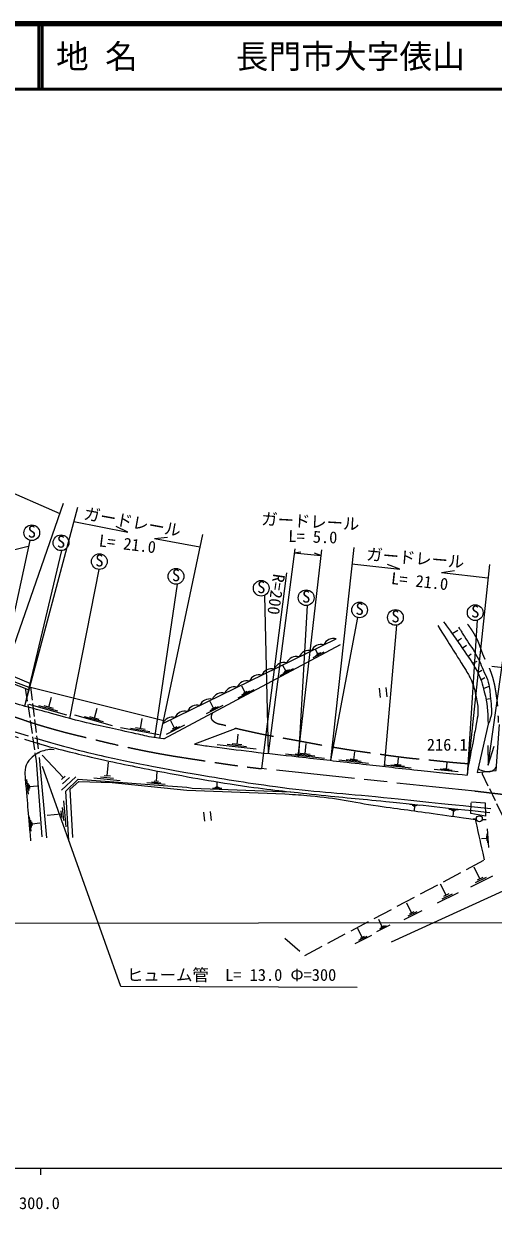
# Model space of a CAD drawing. Units: millimetres, scale not verified. Extents: x 40000 to 680000, y 20000 to 380000.
# Drawn here: x 365450 to 437170, y 198715 to 380000 of the extents above; entities that cross this region are included whole.
import ezdxf
from ezdxf.enums import TextEntityAlignment as Align

# ---------------------------------------------------------------- set-up
doc = ezdxf.new("R2010")
doc.units = ezdxf.units.MM
doc.header["$LTSCALE"] = 1000
for name, pattern in [('CHAIN', [18.5, 12, -1.5, 3.5, -1.5]), ('DASHED', [7.5, 6, -1.5]), ('USER1', [2.5, 2, -0.5]), ('USER2', [4, 3, -1])]:
    doc.linetypes.add(name, pattern=pattern)
for name, color, linetype, lineweight in [('M-BGD', 7, 'Continuous', 13), ('M-BMK', 7, 'CHAIN', 13), ('M-STR-HTXT', 7, 'Continuous', 13), ('M-TTL', 2, 'Continuous', 140), ('M-TTL-BAND', 7, 'Continuous', 25), ('M-TTL-LINE', 7, 'Continuous', 50), ('M-TTL-TXT', 7, 'Continuous', 13)]:
    doc.layers.add(name, color=color, linetype=linetype, lineweight=lineweight)
doc.styles.add('ＭＳ ゴシック', font='')
doc.styles.get('ＭＳ ゴシック').set_extended_font_data('MS Gothic')

# ---------------------------------------------------------------- blocks, each defined once
blk = doc.blocks.new('open_arrow')
at = {"color": 0, "linetype": 'Continuous', "lineweight": -2}
blk.add_lwpolyline([(7.5, 1.25), (0, 0), (7.5, -1.25)], dxfattribs=at)

msp = doc.modelspace()

# ---------------------------------------------------------------- linework, layer by layer
at = {"layer": 'M-BGD'}
for p, q in [((366402, 300999), (361185, 277055)), ((366110, 300070), (342706, 294116)), ((371193, 299431), (365547, 275656)), ((376912, 296560), (372426, 273774)), ((388864, 294312), (385437, 270833)), ((402205, 292578), (402769, 268418)), ((408726, 291038), (407400, 267922)), ((416408, 289205), (412305, 267357)), ((434720, 288785), (433187, 265096)), ((422387, 288019), (420529, 266424)), ((430876, 286766), (431772, 287257)), ((386673, 272984), (413197, 285957)), ((386849, 270673), (413842, 285056)), ((431686, 285621), (432343, 286042)), ((432445, 284502), (433101, 284993)), ((411311, 283918), (409623, 283055)), ((410846, 283787), (410002, 283355)), ((410381, 283655), (410036, 284331)), ((410592, 283763), (410170, 283548)), ((433303, 283258), (433818, 283643)), ((406593, 281342), (404547, 280296)), ((406030, 281183), (405007, 280660)), ((405466, 281024), (405047, 281842)), ((405722, 281155), (405210, 280893)), ((433987, 282245), (434701, 282521)), ((434804, 280805), (435407, 281161)), ((435280, 279678), (435895, 280008)), ((366466, 278555), (386838, 273438)), ((400587, 278132), (398160, 276892)), ((399918, 277944), (398705, 277323)), ((399250, 277755), (398753, 278725)), ((399553, 277910), (398946, 277600)), ((419736, 278385), (419877, 276993)), ((420780, 278491), (420921, 277098)), ((435667, 278343), (436539, 278689)), ((372045, 274287), (366278, 275894)), ((370656, 274881), (367773, 275684)), ((369989, 275274), (368548, 275675)), ((369268, 275475), (369697, 277012)), ((395843, 275750), (393318, 274459)), ((394451, 275357), (393935, 276367)), ((436059, 276726), (436741, 276817)), ((379021, 272639), (373254, 274246)), ((377632, 273233), (374749, 274036)), ((376965, 273626), (375524, 274028)), ((376244, 273827), (376673, 275365)), ((383261, 272184), (383537, 273756)), ((395147, 275553), (393885, 274908)), ((394767, 275518), (394136, 275196)), ((386139, 271273), (380243, 272309)), ((384700, 271728), (381752, 272246)), ((383998, 272054), (382524, 272313)), ((390027, 272728), (387215, 271291)), ((389252, 272509), (387846, 271791)), ((388477, 272291), (387902, 273415)), ((388829, 272470), (388126, 272111)), ((397735, 272161), (391548, 269837)), ((398026, 269793), (398202, 271380)), ((400957, 269067), (395007, 269726)), ((399491, 269430), (396516, 269760)), ((398770, 269711), (397282, 269876)), ((409906, 267988), (406931, 268318)), ((409184, 268269), (407697, 268434)), ((408440, 268352), (408616, 269938)), ((415877, 267460), (416012, 268679)), ((367338, 267357), (368226, 255673)), ((367821, 267785), (368943, 255494)), ((371498, 264690), (368269, 268176)), ((378210, 264970), (378414, 267101)), ((411371, 267625), (405421, 268285)), ((418128, 266902), (413558, 267409)), ((417002, 267181), (414717, 267434)), ((416448, 267397), (415305, 267523)), ((424618, 266153), (420475, 266613)), ((423598, 266406), (421526, 266636)), ((423095, 266602), (422059, 266717)), ((422577, 266659), (422700, 267764)), ((430003, 266026), (430110, 266992)), ((373394, 264827), (371215, 262809)), ((371770, 264942), (371225, 264438)), ((372446, 264759), (371356, 263750)), ((379183, 264609), (377186, 264800)), ((378710, 264923), (377711, 265018)), ((385704, 264151), (385847, 265643)), ((431787, 265583), (428166, 265985)), ((430895, 265805), (429084, 266005)), ((430456, 265976), (429550, 266076)), ((366186, 262193), (365918, 264418)), ((366268, 262767), (366133, 263880)), ((366382, 263063), (366315, 263620)), ((366349, 263342), (367535, 263485)), ((380157, 264247), (376162, 264629)), ((387067, 263644), (384270, 263912)), ((386386, 263898), (384987, 264031)), ((386054, 264118), (385355, 264185)), ((395701, 263049), (394275, 263062)), ((395345, 263148), (394632, 263154)), ((395168, 263244), (394811, 263247)), ((394990, 263246), (394996, 264006)), ((371509, 261179), (371889, 257184)), ((371119, 259630), (371214, 258631)), ((371338, 260154), (371528, 258157)), ((392900, 259430), (393041, 258037)), ((393944, 259536), (394085, 258143)), ((424429, 260642), (425851, 260531)), ((424778, 260519), (425489, 260464)), ((424948, 260411), (425303, 260383)), ((425126, 260397), (425067, 259638)), ((430375, 259900), (431797, 259790)), ((430724, 259778), (431435, 259723)), ((430894, 259669), (431249, 259642)), ((431072, 259655), (431013, 258897)), ((366573, 256521), (366305, 258746)), ((366654, 257095), (366520, 258208)), ((366769, 257391), (366702, 257948)), ((366736, 257670), (367922, 257813)), ((371167, 259130), (369036, 258928)), ((436137, 255786), (436178, 255074)), ((436211, 256148), (436294, 254724)), ((436264, 256865), (436430, 254018)), ((436157, 255430), (435398, 255386)), ((435143, 249260), (434247, 251040)), ((429986, 246728), (429129, 248427)), ((437035, 249656), (433699, 247976)), ((436089, 249458), (434421, 248618)), ((435560, 249470), (434726, 249050)), ((431793, 247105), (428606, 245500)), ((430889, 246916), (429296, 246114)), ((430384, 246928), (429587, 246527)), ((424698, 244043), (423964, 245502)), ((420225, 241925), (419674, 243018)), ((426249, 244367), (423515, 242990)), ((425474, 244205), (424107, 243516)), ((425040, 244215), (424357, 243871)), ((417142, 240279), (416463, 241627)), ((421388, 242168), (419338, 241135)), ((420806, 242046), (419781, 241530)), ((420481, 242054), (419969, 241796)), ((418575, 240579), (416048, 239306)), ((417858, 240429), (416595, 239792)), ((417458, 240438), (416826, 240120))]:
    msp.add_line(p, q, dxfattribs=at)
at = {"layer": 'M-BGD', "linetype": 'DASHED'}
msp.add_line((436941, 281782), (439503, 281443), dxfattribs=at)
at = {"layer": 'M-BGD', "linetype": 'USER1'}
for p, q in [((365692, 278377), (367338, 267357)), ((366466, 278555), (367747, 268452))]:
    msp.add_line(p, q, dxfattribs=at)
at = {"layer": 'M-BGD', "linetype": 'USER2'}
for p, q in [((357908, 272886), (367720, 269941)), ((359435, 273130), (369536, 270089))]:
    msp.add_line(p, q, dxfattribs=at)
at = {"layer": 'M-BGD', "color": 1}
for p, q in [((434113, 258426), (434598, 258394)), ((435486, 258336), (436106, 258296))]:
    msp.add_line(p, q, dxfattribs=at)
at = {"layer": 'M-BGD'}
for points in [[(331855, 292575), (348000, 284894), (362124, 279753), (366151, 278200)], [(332644, 292744), (348183, 285316), (366234, 278547)], [(334719, 292966), (340436, 290536), (348813, 286773), (350188, 285987), (366475, 279130)], [(436395, 272884), (434696, 265519), (437632, 265819), (438137, 272838)], [(372429, 254843), (372339, 255098), (371898, 262652), (373744, 264475), (386760, 263540), (390359, 263236), (391192, 263130), (406251, 262527)], [(372955, 255542), (372565, 262932), (373853, 264126), (378944, 263991), (390374, 262791), (405336, 262217)], [(433857, 261004), (435929, 260879), (436007, 258839), (433732, 259228), (433795, 260848)], [(421624, 239624), (440450, 248238), (442481, 244558)]]:
    msp.add_lwpolyline(points, dxfattribs=at)
at = {"layer": 'M-BGD', "linetype": 'USER1'}
msp.add_lwpolyline([(435410, 265592), (435491, 265287), (439380, 257183)], dxfattribs=at)
at = {"layer": 'M-BGD', "linetype": 'USER2'}
msp.add_lwpolyline([(405352, 240154), (408395, 237526), (436643, 252575)], dxfattribs=at)
at = {"layer": 'M-BGD', "color": 1}
for centre, radius in [((366678, 302167), 1200), ((371142, 300630), 1200), ((377001, 297756), 1200), ((388704, 295501), 1200), ((401728, 293679), 1200), ((408591, 292230), 1200), ((416751, 290355), 1200), ((422228, 289209), 1200), ((434416, 289946), 1200), ((435047, 258433), 450)]:
    msp.add_circle(centre, radius, dxfattribs=at)
at = {"layer": 'M-BGD'}
for centre in [(410878, 283498), (412772, 284425), (407089, 281645), (408983, 282571), (403300, 279791), (405194, 280718), (399511, 277938), (401405, 278865), (395722, 276085), (397616, 277012), (391933, 274232), (393827, 275158), (388144, 272378), (390038, 273305)]:
    msp.add_arc(centre, 1590, 74.51814, 157.6108, dxfattribs=at)
for points, knots in [([(429571, 288526), (430264, 287608), (430446, 287366), (430988, 286609), (431587, 285774), (431913, 285299), (432484, 284444), (433369, 283119), (433958, 282429), (434696, 281017), (435308, 279847), (435466, 279100), (435802, 277823), (436297, 275944), (436278, 275154), (436395, 272884)], [0, 0, 0, 0, 1, 1, 1, 2, 2, 2, 3, 3, 3, 4, 4, 4, 5, 5, 5, 5]), ([(431881, 287732), (432299, 287040), (432409, 286863), (432753, 286309), (433430, 285220), (433910, 284670), (434529, 283547), (435097, 282517), (435329, 281895), (435796, 280815), (436050, 280231), (436229, 279913), (436399, 279299), (436659, 278356), (436669, 277793), (436741, 276817), (436830, 275619), (437071, 274891), (436721, 273743), (436616, 273400), (436579, 273243), (436395, 272884)], [0, 0, 0, 0, 1, 1, 1, 2, 2, 2, 3, 3, 3, 4, 4, 4, 5, 5, 5, 6, 6, 6, 7, 7, 7, 7]), ([(386849, 270673), (386127, 270734), (385920, 270764), (385329, 270849), (384243, 271005), (383654, 271201), (382582, 271435), (379414, 272128), (377635, 272501), (374480, 273250), (372812, 273646), (371892, 273926), (370240, 274384), (367356, 275182), (365713, 275540), (362874, 276485), (355381, 278980), (351304, 280754), (344104, 283999), (343143, 284431), (342821, 284563), (341651, 285119)], [0, 0, 0, 0, 1, 1, 1, 2, 2, 2, 3, 3, 3, 4, 4, 4, 5, 5, 5, 6, 6, 6, 7, 7, 7, 7]), ([(433009, 281110), (433430, 280417), (433557, 280183), (433830, 279552), (434180, 278743), (434287, 278251), (434482, 277391), (434691, 276468), (434787, 275938), (434837, 274992), (434871, 274361), (434749, 274009), (434661, 273383)], [0, 0, 0, 0, 1, 1, 1, 2, 2, 2, 3, 3, 3, 4, 4, 4, 4]), ([(434661, 273383), (434410, 272004), (434345, 271653), (434135, 270546), (433832, 268951), (433729, 268448), (433331, 266468)], [0, 0, 0, 0, 1, 1, 1, 2, 2, 2, 2]), ([(370099, 268995), (369514, 269021), (369275, 269007), (368763, 268898), (368036, 268744), (367639, 268528), (367046, 268081), (366583, 267733), (366309, 267514), (366014, 267015), (365700, 266483), (365670, 266156), (365592, 265492)], [0, 0, 0, 0, 1, 1, 1, 2, 2, 2, 3, 3, 3, 4, 4, 4, 4]), ([(367720, 269941), (367784, 269920), (367802, 269915), (367855, 269899), (369403, 269427), (370282, 269200), (371853, 268809), (373376, 268430), (374228, 268212), (375758, 267864), (379708, 266965), (381929, 266497), (385907, 265728), (391334, 264679), (394381, 264108), (399854, 263333), (403849, 262768), (406102, 262563), (410114, 262129), (414273, 261680), (416610, 261503), (420772, 261080), (426974, 260451), (428929, 260227), (436641, 259377)], [0, 0, 0, 0, 1, 1, 1, 2, 2, 2, 3, 3, 3, 4, 4, 4, 5, 5, 5, 6, 6, 6, 7, 7, 7, 8, 8, 8, 8]), ([(369536, 270089), (372705, 269203), (373562, 268974), (376165, 268348), (379333, 267585), (381130, 267252), (384328, 266627), (387004, 266105), (388504, 265816), (391192, 265355), (396144, 264506), (398919, 264023), (403899, 263351), (409845, 262548), (413213, 262419), (419182, 261814), (426062, 261116), (428213, 260893), (436792, 260008)], [0, 0, 0, 0, 1, 1, 1, 2, 2, 2, 3, 3, 3, 4, 4, 4, 5, 5, 5, 6, 6, 6, 6]), ([(391548, 269837), (392794, 269658), (393112, 269615), (394116, 269479), (396526, 269151), (397880, 268990), (400295, 268700), (403071, 268367), (404631, 268233), (407409, 267921), (410794, 267541), (412687, 267305), (416071, 266924), (419332, 266556), (421158, 266349), (424421, 266000), (427844, 265633), (428922, 265525), (433187, 265096)], [0, 0, 0, 0, 1, 1, 1, 2, 2, 2, 3, 3, 3, 4, 4, 4, 5, 5, 5, 6, 6, 6, 6]), ([(433410, 268545), (433445, 268486), (433485, 268429), (433532, 268373), (433532, 268373), (433532, 268373), (433532, 268373)], [0, 0, 0, 0, 1, 1, 1, 2, 2, 2, 2]), ([(434943, 266040), (435239, 265870), (435386, 265822), (435691, 265749), (436294, 265603), (436811, 265508), (437269, 265925), (437473, 266111), (437578, 266243), (437680, 266497)], [0, 0, 0, 0, 1, 1, 1, 2, 2, 2, 3, 3, 3, 3]), ([(405336, 262217), (407193, 262138), (407715, 262081), (409236, 261950), (413300, 261601), (415527, 260988), (419565, 260408), (423104, 259899), (425091, 259645), (428631, 259146), (430894, 258827), (431602, 258727), (434423, 258324)], [0, 0, 0, 0, 1, 1, 1, 2, 2, 2, 3, 3, 3, 4, 4, 4, 4])]:
    msp.add_open_spline(points, degree=3, knots=knots, dxfattribs=at)
for points in [[(428689, 287972), (430849, 284541), (430849, 284541), (433009, 281110)], [(365592, 265492), (366047, 260261), (366047, 260261), (366502, 255031)], [(434423, 258324), (435113, 255230), (435113, 255230), (435803, 252137)]]:
    msp.add_open_spline(points, degree=3, dxfattribs=at)
at = {"layer": 'M-BGD', "linetype": 'DASHED'}
for points, knots in [([(433242, 288186), (433898, 287263), (434100, 286956), (434546, 286107), (435093, 285070), (435193, 284395), (435659, 283319), (436023, 282477), (436321, 282047), (436656, 281193), (436917, 280526), (437046, 280144), (437217, 279448), (437416, 278634), (437477, 278165), (437604, 277337), (437853, 275722), (437843, 275141), (437933, 273168)], [0, 0, 0, 0, 1, 1, 1, 2, 2, 2, 3, 3, 3, 4, 4, 4, 5, 5, 5, 6, 6, 6, 6]), ([(433298, 266820), (432364, 266888), (432122, 266910), (431369, 266975), (429984, 267096), (429211, 267199), (427828, 267339), (426303, 267493), (425445, 267543), (423923, 267723), (422256, 267920), (421326, 268059), (419664, 268294), (417387, 268616), (416107, 268778), (413838, 269156), (411280, 269582), (409855, 269868), (407305, 270340), (404569, 270847), (403022, 271063), (400305, 271669), (398699, 272028), (397792, 272212), (396213, 272677), (395585, 272862), (395156, 272817), (394614, 273186), (394403, 273330), (394282, 273441), (394178, 273674), (394016, 274036), (394192, 274321), (394355, 274673)], [0, 0, 0, 0, 1, 1, 1, 2, 2, 2, 3, 3, 3, 4, 4, 4, 5, 5, 5, 6, 6, 6, 7, 7, 7, 8, 8, 8, 9, 9, 9, 10, 10, 10, 11, 11, 11, 11])]:
    msp.add_open_spline(points, degree=3, knots=knots, dxfattribs=at)
at = {"layer": 'M-BMK'}
msp.add_line((434370, 262631), (401752, 266092), dxfattribs=at)
for points in [[(346143, 280599), (349472, 279203), (350340, 278827), (353064, 277776), (354964, 277043), (356022, 276614), (357948, 275953), (359693, 275354), (360698, 275101), (362456, 274541), (364873, 273770), (366195, 273234), (368632, 272528), (370469, 271996), (371499, 271701), (373357, 271248), (378003, 270116), (380604, 269453), (385302, 268560), (388762, 267903), (390722, 267655), (394203, 267116), (396659, 266735), (398038, 266536), (400507, 266238), (400993, 266180), (401148, 266159), (401752, 266092)], [(476741, 265165), (475533, 264714), (475202, 264601), (474206, 264267), (472490, 263689), (471518, 263388), (469761, 262948), (467707, 262432), (466549, 262161), (464465, 261784), (462154, 261367), (460853, 261138), (458514, 260933), (456434, 260751), (455263, 260706), (453175, 260694), (452034, 260688), (451395, 260753), (450257, 260839), (447402, 261055), (445814, 261301), (442970, 261624), (439609, 262005), (434595, 262605), (434370, 262631), (434370, 262631), (434370, 262631), (434370, 262631)]]:
    msp.add_open_spline(points, degree=3, knots=[0, 0, 0, 0, 1, 1, 1, 2, 2, 2, 3, 3, 3, 4, 4, 4, 5, 5, 5, 6, 6, 6, 7, 7, 7, 8, 8, 8, 9, 9, 9, 9], dxfattribs=at)
at = {"layer": 'M-STR-HTXT'}
for p, q in [((360216, 309814), (370946, 305088)), ((371482, 306627), (361185, 277055)), ((373655, 306014), (365547, 275656)), ((373083, 303873), (381355, 302269)), ((381355, 302269), (379558, 303144)), ((385416, 301305), (387409, 301464)), ((385416, 301305), (392365, 300025)), ((392758, 301893), (386200, 270734)), ((406846, 299710), (402769, 268418)), ((406765, 299083), (407787, 299248)), ((410911, 299532), (407332, 267953)), ((415854, 299919), (412305, 267357)), ((406765, 299083), (410814, 298671)), ((410814, 298671), (409846, 299039)), ((415578, 297386), (422892, 296589)), ((422892, 296589), (421030, 297312)), ((405589, 296028), (401752, 266092)), ((429268, 296082), (431246, 296375)), ((429268, 296082), (436365, 295264)), ((436578, 297286), (433187, 265096)), ((70433, 242215), (558444, 242651))]:
    msp.add_line(p, q, dxfattribs=at)
msp.add_lwpolyline([(416386, 232608), (380266, 232791), (368321, 266404)], dxfattribs=at)
at = {"layer": 'M-TTL'}
msp.add_line((680000, 380000), (40000, 380000), dxfattribs=at)
at = {"layer": 'M-TTL-BAND'}
for p, q in [((40000, 205000), (579000, 205000)), ((368000, 205000), (368000, 204000))]:
    msp.add_line(p, q, dxfattribs=at)
at = {"layer": 'M-TTL-LINE'}
for p, q in [((367750, 380000), (367750, 370000)), ((368250, 380000), (368250, 370000)), ((40000, 370000), (680000, 370000))]:
    msp.add_line(p, q, dxfattribs=at)
at = {"layer": 'M-TTL-TXT'}
msp.add_lwpolyline([(436406, 266616), (441707, 304429), (468918, 304429)], dxfattribs=at)

# ---------------------------------------------------------------- block references
at = {"layer": 'M-TTL-TXT', "xscale": 400, "yscale": 400, "rotation": 82}
msp.add_blockref('open_arrow', (436406, 266616), dxfattribs=at)

# ---------------------------------------------------------------- texts
at = {"layer": 'M-BGD', "color": 1, "style": 'ＭＳ ゴシック'}
for p in [(366687, 300865), (371150, 299328), (377010, 296454), (388713, 294199), (401737, 292377), (408599, 290928), (416760, 289053), (422237, 287907), (434425, 288644)]:
    msp.add_text('S', height=1833, dxfattribs=at).set_placement(p, align=Align.BOTTOM_CENTER)
at = {"layer": 'M-BGD', "style": 'ＭＳ ゴシック'}
msp.add_text('216.1', height=1833, dxfattribs=at).set_placement((427023, 268290), align=Align.BOTTOM_LEFT)
at = {"layer": 'M-STR-HTXT', "style": 'ＭＳ ゴシック'}
for s, rotation, p in [('ガードレール', 349.645, (374416, 303726)), ('ガードレール', 356.814, (401659, 302850)), ('L= 21.0', 352.949, (376794, 299541)), ('L= 5.0', 358.049, (405826, 300224)), ('ガードレール', 355.229, (417677, 297463)), ('R=200', 261.785, (403010, 296030)), ('L= 21.0', 353.649, (421438, 293788))]:
    msp.add_text(s, height=1833, rotation=rotation, dxfattribs=at).set_placement(p, align=Align.BOTTOM_LEFT)
msp.add_text('ヒューム管\u3000L= 13.0 Φ=300', height=1833, dxfattribs=at).set_placement((381219, 233091), align=Align.BOTTOM_LEFT)
at = {"layer": 'M-TTL-BAND', "style": 'ＭＳ ゴシック'}
msp.add_text('300.0', height=1833, dxfattribs=at).set_placement((367844, 198195), align=Align.BOTTOM_CENTER)
at = {"layer": 'M-TTL-TXT', "style": 'ＭＳ ゴシック'}
msp.add_text('地 名      長門市大字俵山', height=3666, dxfattribs=at).set_placement((370380, 375000), align=Align.MIDDLE_LEFT)

doc.saveas('drawing.dxf')
